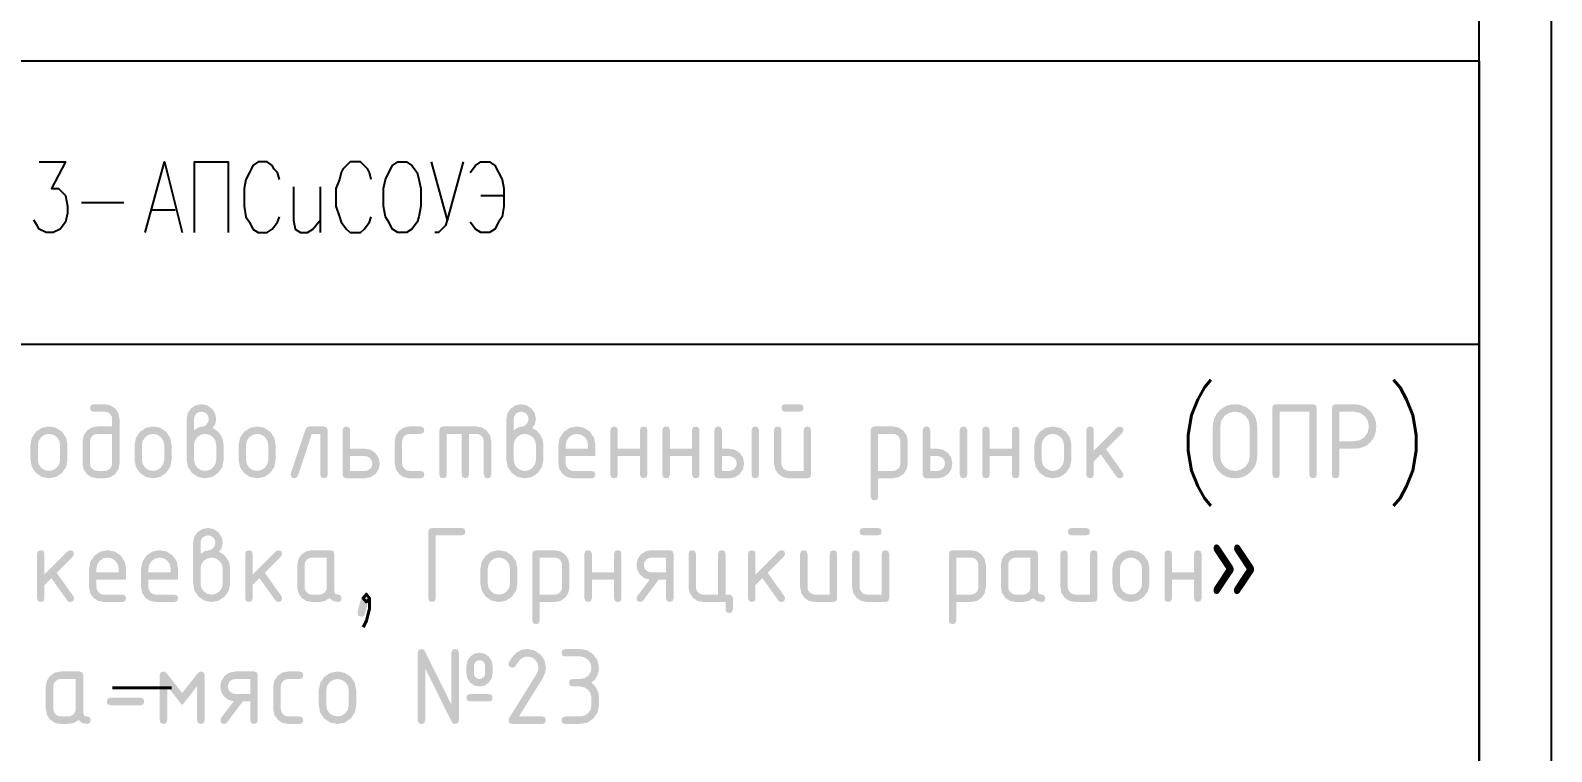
# Model space of a CAD drawing. Header units: millimetres. Extents: x 0 to 420, y 0 to 297.
# Drawn here: x 383.63 to 420.07, y 22.5 to 39.77 of the extents above; entities that cross this region are included whole.
import ezdxf

# ---------------------------------------------------------------- set-up
doc = ezdxf.new("R2010")
doc.units = ezdxf.units.MM
doc.layers.get('0').update_dxf_attribs({"linetype": 'CONTINUOUS'})
doc.styles.get("Standard").update_dxf_attribs({"font": 'STANDARD'})

msp = doc.modelspace()

# ---------------------------------------------------------------- hatches: boundary and pattern name
at = {"true_color": 0x000007}
h = msp.add_hatch(color=0, dxfattribs=at)
h.paths.add_polyline_path([(385.764178, 30.459876), (385.764178, 29.39603), (385.738202, 29.25802), (385.66055, 29.143574), (385.545621, 29.066679), (385.409195, 29.041048), (385.231704, 29.041048), (385.094176, 29.066748), (384.979799, 29.144125), (384.902904, 29.258709), (384.877273, 29.39603), (384.877273, 29.927953), (384.902973, 30.065206), (384.98035, 30.179307), (385.094865, 30.256477), (385.231704, 30.282384), (385.586687, 30.282384), (385.586687, 30.459876), (385.573871, 30.528984), (385.535424, 30.586104), (385.478304, 30.624551), (385.409195, 30.637367), (385.142958, 30.637367), (385.076744, 30.659416), (385.054764, 30.726113), (385.076744, 30.792603), (385.142958, 30.814858), (385.409195, 30.814858), (385.546724, 30.788882), (385.661101, 30.71123), (385.738271, 30.596301)], flags=0)
h.paths.add_polyline_path([(385.586687, 29.39603), (385.586687, 30.105444), (385.231704, 30.105444), (385.163078, 30.092353), (385.106027, 30.05363), (385.06758, 29.996166), (385.054764, 29.927953), (385.054764, 29.39603), (385.067718, 29.3283), (385.107129, 29.270904), (385.164249, 29.231492), (385.231704, 29.218539), (385.409195, 29.218539), (385.477408, 29.231355), (385.534873, 29.269802), (385.573595, 29.327128)], flags=0)
h = msp.add_hatch(color=0, dxfattribs=at)
h.paths.add_polyline_path([(387.548337, 30.193639), (387.656238, 30.260129), (387.755043, 30.282384), (387.807891, 30.297749), (387.857018, 30.34412), (387.891262, 30.401998), (387.902769, 30.459876), (387.889953, 30.528984), (387.851506, 30.586104), (387.794386, 30.624551), (387.725277, 30.637367), (387.656651, 30.624276), (387.5996, 30.585553), (387.561153, 30.528089), (387.548337, 30.459876)], flags=0)
h.paths.add_polyline_path([(387.991514, 30.246004), (388.101137, 30.179789), (388.185542, 30.083396), (388.23963, 29.966469), (388.257751, 29.839207), (388.257751, 29.484225), (388.225161, 29.313072), (388.127665, 29.170032), (387.98428, 29.073294), (387.814023, 29.041048), (387.642871, 29.073363), (387.49983, 29.170583), (387.403092, 29.313555), (387.370846, 29.484225), (387.370846, 30.459876), (387.396546, 30.597404), (387.473923, 30.711781), (387.588438, 30.788951), (387.725277, 30.814858), (387.862806, 30.788882), (387.977183, 30.71123), (388.054353, 30.596301), (388.08026, 30.459876), (388.058005, 30.339091)], flags=0)
h.paths.add_polyline_path([(388.08026, 29.484225), (388.08026, 29.839207), (388.06083, 29.941251), (388.002539, 30.027172), (387.916549, 30.085738), (387.814023, 30.105444), (387.711084, 30.085738), (387.625507, 30.027172), (387.567492, 29.941251), (387.548337, 29.839207), (387.548337, 29.484225), (387.567492, 29.381285), (387.625507, 29.295709), (387.711084, 29.237694), (387.814023, 29.218539), (387.916549, 29.237969), (388.002539, 29.29626), (388.06083, 29.382181)], flags=0)
h = msp.add_hatch(color=0, dxfattribs=at)
h.paths.add_polyline_path([(395.208749, 30.193639), (395.31665, 30.260129), (395.415455, 30.282384), (395.468303, 30.297749), (395.51743, 30.34412), (395.551674, 30.401998), (395.563181, 30.459876), (395.550365, 30.528984), (395.511918, 30.586104), (395.454798, 30.624551), (395.385689, 30.637367), (395.317063, 30.624276), (395.260012, 30.585553), (395.221565, 30.528089), (395.208749, 30.459876)], flags=0)
h.paths.add_polyline_path([(395.651926, 30.246004), (395.761549, 30.179789), (395.845954, 30.083396), (395.900042, 29.966469), (395.918163, 29.839207), (395.918163, 29.484225), (395.885573, 29.313072), (395.788076, 29.170032), (395.644692, 29.073294), (395.474435, 29.041048), (395.303283, 29.073363), (395.160242, 29.170583), (395.063504, 29.313555), (395.031258, 29.484225), (395.031258, 30.459876), (395.056958, 30.597404), (395.134335, 30.711781), (395.24885, 30.788951), (395.385689, 30.814858), (395.523218, 30.788882), (395.637595, 30.71123), (395.714765, 30.596301), (395.740672, 30.459876), (395.718417, 30.339091)], flags=0)
h.paths.add_polyline_path([(395.740672, 29.484225), (395.740672, 29.839207), (395.721242, 29.941251), (395.662951, 30.027172), (395.576961, 30.085738), (395.474435, 30.105444), (395.371496, 30.085738), (395.285919, 30.027172), (395.227904, 29.941251), (395.208749, 29.839207), (395.208749, 29.484225), (395.227904, 29.381285), (395.285919, 29.295709), (395.371496, 29.237694), (395.474435, 29.218539), (395.576961, 29.237969), (395.662951, 29.29626), (395.721242, 29.382181)], flags=0)
h = msp.add_hatch(color=0, dxfattribs=at)
h.paths.add_polyline_path([(402.331789, 30.193639), (402.331789, 29.129793), (402.309533, 29.063096), (402.243043, 29.041048), (401.799315, 29.041048), (401.661786, 29.066679), (401.547409, 29.143574), (401.470515, 29.25802), (401.444883, 29.39603), (401.444883, 30.193639), (401.466932, 30.260129), (401.533629, 30.282384), (401.600119, 30.260129), (401.622374, 30.193639), (401.622374, 29.39603), (401.635328, 29.3283), (401.67474, 29.270904), (401.73186, 29.231492), (401.799315, 29.218539), (402.154297, 29.218539), (402.154297, 30.193639), (402.176346, 30.260129), (402.243043, 30.282384), (402.309533, 30.260129)], flags=0)
h.paths.add_polyline_path([(402.063898, 30.637367), (401.710569, 30.637367), (401.644354, 30.659416), (401.622374, 30.726113), (401.644354, 30.792603), (401.710569, 30.814858), (402.063898, 30.814858), (402.130388, 30.792603), (402.152644, 30.726113), (402.130388, 30.659416)], flags=0)
h = msp.add_hatch(color=0, dxfattribs=at)
h.paths.add_polyline_path([(412.84374, 29.57297), (412.84374, 30.282384), (412.817833, 30.419913), (412.740662, 30.53429), (412.626285, 30.61146), (412.488757, 30.637367), (412.351022, 30.61146), (412.236852, 30.53429), (412.159957, 30.419913), (412.134326, 30.282384), (412.134326, 29.57297), (412.159957, 29.435442), (412.236852, 29.321065), (412.351022, 29.24417), (412.488757, 29.218539), (412.626285, 29.24417), (412.740662, 29.321065), (412.817833, 29.435442)], flags=0)
h.paths.add_polyline_path([(413.02068, 29.57297), (413.010879, 29.466947), (412.981544, 29.368883), (412.932778, 29.27888), (412.864686, 29.197041), (412.782848, 29.128717), (412.692845, 29.079977), (412.59478, 29.050771), (412.488757, 29.041048), (412.382416, 29.050771), (412.284187, 29.079977), (412.194124, 29.128717), (412.112277, 29.197041), (412.044271, 29.27888), (411.995695, 29.368883), (411.96655, 29.466947), (411.956834, 29.57297), (411.956834, 30.282384), (411.96655, 30.388416), (411.995695, 30.486541), (412.044271, 30.576707), (412.112277, 30.658864), (412.194124, 30.726957), (412.284187, 30.775722), (412.382416, 30.805057), (412.488757, 30.814858), (412.595331, 30.805143), (412.693534, 30.775998), (412.783468, 30.727422), (412.865237, 30.659416), (412.933243, 30.57756), (412.981819, 30.487436), (413.010965, 30.389045), (413.02068, 30.282384)], flags=0)
for points in [[(413.472059, 30.814858), (414.358413, 30.814858), (414.424903, 30.792603), (414.447159, 30.726113), (414.447159, 29.129793), (414.424903, 29.063096), (414.358413, 29.041048), (414.292198, 29.063096), (414.270218, 29.129793), (414.270218, 30.637367), (413.560804, 30.637367), (413.560804, 29.129793), (413.538549, 29.063096), (413.472059, 29.041048), (413.405362, 29.063096), (413.383313, 29.129793), (413.383313, 30.726113), (413.405362, 30.792603)], [(390.307596, 30.282384), (390.662579, 30.282384), (390.729069, 30.260129), (390.751325, 30.193639), (390.751325, 29.129793), (390.729069, 29.063096), (390.662579, 29.041048), (390.595882, 29.063096), (390.573833, 29.129793), (390.573833, 30.105444), (390.370986, 30.105444), (390.036398, 29.101681), (390.005324, 29.056068), (389.953165, 29.041048), (389.886468, 29.063441), (389.864419, 29.130896), (389.868278, 29.157905), (390.218851, 30.210175), (390.253095, 30.264263)], [(392.535484, 29.927953), (392.535484, 29.39603), (392.548437, 29.3283), (392.587849, 29.270904), (392.644969, 29.231492), (392.712424, 29.218539), (392.978661, 29.218539), (393.045151, 29.196284), (393.067407, 29.129793), (393.045151, 29.063096), (392.978661, 29.041048), (392.712424, 29.041048), (392.574896, 29.066679), (392.460519, 29.143574), (392.383624, 29.25802), (392.357993, 29.39603), (392.357993, 29.927953), (392.383624, 30.065206), (392.460519, 30.179307), (392.574896, 30.256477), (392.712424, 30.282384), (392.978661, 30.282384), (393.045151, 30.260129), (393.067407, 30.193639), (393.045151, 30.127424), (392.978661, 30.105444), (392.712424, 30.105444), (392.643798, 30.092353), (392.586747, 30.05363), (392.5483, 29.996166)], [(393.516597, 30.282384), (394.314757, 30.282384), (394.451114, 30.256408), (394.56556, 30.178756), (394.643212, 30.06431), (394.669188, 29.927953), (394.669188, 29.129793), (394.646933, 29.063096), (394.580443, 29.041048), (394.513746, 29.063096), (394.491697, 29.129793), (394.491697, 29.927953), (394.478881, 29.996855), (394.440434, 30.054181), (394.383383, 30.092628), (394.314757, 30.105444), (394.137266, 30.105444), (394.137266, 29.129793), (394.11501, 29.063096), (394.04852, 29.041048), (393.981823, 29.063096), (393.959774, 29.129793), (393.959774, 30.105444), (393.605343, 30.105444), (393.605343, 29.129793), (393.583088, 29.063096), (393.516597, 29.041048), (393.4499, 29.063096), (393.427852, 29.129793), (393.427852, 30.193639), (393.4499, 30.260129)], [(397.702322, 29.57297), (397.702322, 29.129793), (397.680067, 29.063096), (397.613577, 29.041048), (397.54688, 29.063096), (397.524831, 29.129793), (397.524831, 30.193639), (397.54688, 30.260129), (397.613577, 30.282384), (397.680067, 30.260129), (397.702322, 30.193639), (397.702322, 29.750462), (398.234245, 29.750462), (398.234245, 30.193639), (398.256294, 30.260129), (398.322991, 30.282384), (398.389481, 30.260129), (398.411737, 30.193639), (398.411737, 29.129793), (398.389481, 29.063096), (398.322991, 29.041048), (398.256294, 29.063096), (398.234245, 29.129793), (398.234245, 29.57297)], [(398.949109, 29.57297), (398.949109, 29.129793), (398.926854, 29.063096), (398.860363, 29.041048), (398.793666, 29.063096), (398.771618, 29.129793), (398.771618, 30.193639), (398.793666, 30.260129), (398.860363, 30.282384), (398.926854, 30.260129), (398.949109, 30.193639), (398.949109, 29.750462), (399.481032, 29.750462), (399.481032, 30.193639), (399.50308, 30.260129), (399.569778, 30.282384), (399.636268, 30.260129), (399.658523, 30.193639), (399.658523, 29.129793), (399.636268, 29.063096), (399.569778, 29.041048), (399.50308, 29.063096), (399.481032, 29.129793), (399.481032, 29.57297)], [(406.612286, 29.57297), (406.612286, 29.129793), (406.59003, 29.063096), (406.52354, 29.041048), (406.456843, 29.063096), (406.434794, 29.129793), (406.434794, 30.193639), (406.456843, 30.260129), (406.52354, 30.282384), (406.59003, 30.260129), (406.612286, 30.193639), (406.612286, 29.750462), (407.144208, 29.750462), (407.144208, 30.193639), (407.166257, 30.260129), (407.232954, 30.282384), (407.299444, 30.260129), (407.3217, 30.193639), (407.3217, 29.129793), (407.299444, 29.063096), (407.232954, 29.041048), (407.166257, 29.063096), (407.144208, 29.129793), (407.144208, 29.57297)], [(409.105859, 29.699199), (409.663137, 30.257028), (409.726527, 30.282384), (409.793018, 30.260129), (409.815273, 30.193639), (409.788263, 30.131903), (409.398554, 29.742193), (409.797634, 29.181056), (409.815273, 29.12814), (409.793018, 29.062683), (409.726527, 29.041048), (409.684221, 29.05028), (409.652664, 29.07853), (409.270672, 29.614863), (409.105859, 29.449498), (409.105859, 29.129793), (409.083603, 29.063096), (409.017113, 29.041048), (408.950416, 29.063096), (408.928367, 29.129793), (408.928367, 30.193639), (408.950416, 30.260129), (409.017113, 30.282384), (409.083603, 30.260129), (409.105859, 30.193639)], [(393.340012, 27.673907), (393.340012, 26.166333), (393.317757, 26.099636), (393.251267, 26.077587), (393.18457, 26.099636), (393.162521, 26.166333), (393.162521, 27.762652), (393.18457, 27.829143), (393.251267, 27.851398), (393.960681, 27.851398), (394.027171, 27.829143), (394.049426, 27.762652), (394.027171, 27.695955), (393.960681, 27.673907)], [(383.964489, 26.735738), (384.521768, 27.293568), (384.585158, 27.318924), (384.651648, 27.296669), (384.673903, 27.230178), (384.646894, 27.168442), (384.257184, 26.778733), (384.656264, 26.217596), (384.673903, 26.164679), (384.651648, 26.099222), (384.585158, 26.077587), (384.542852, 26.08682), (384.511295, 26.11507), (384.129302, 26.651402), (383.964489, 26.486038), (383.964489, 26.166333), (383.942234, 26.099636), (383.875743, 26.077587), (383.809046, 26.099636), (383.786998, 26.166333), (383.786998, 27.230178), (383.809046, 27.296669), (383.875743, 27.318924), (383.942234, 27.296669), (383.964489, 27.230178)], [(388.951636, 26.735738), (389.508914, 27.293568), (389.572304, 27.318924), (389.638794, 27.296669), (389.66105, 27.230178), (389.63404, 27.168442), (389.244331, 26.778733), (389.643411, 26.217596), (389.66105, 26.164679), (389.638794, 26.099222), (389.572304, 26.077587), (389.529998, 26.08682), (389.498441, 26.11507), (389.116449, 26.651402), (388.951636, 26.486038), (388.951636, 26.166333), (388.92938, 26.099636), (388.86289, 26.077587), (388.796193, 26.099636), (388.774144, 26.166333), (388.774144, 27.230178), (388.796193, 27.296669), (388.86289, 27.318924), (388.92938, 27.296669), (388.951636, 27.230178)], [(397.080372, 26.60951), (397.080372, 26.166333), (397.058117, 26.099636), (396.991627, 26.077587), (396.924929, 26.099636), (396.902881, 26.166333), (396.902881, 27.230178), (396.924929, 27.296669), (396.991627, 27.318924), (397.058117, 27.296669), (397.080372, 27.230178), (397.080372, 26.787001), (397.612295, 26.787001), (397.612295, 27.230178), (397.634344, 27.296669), (397.701041, 27.318924), (397.767531, 27.296669), (397.789786, 27.230178), (397.789786, 26.166333), (397.767531, 26.099636), (397.701041, 26.077587), (397.634344, 26.099636), (397.612295, 26.166333), (397.612295, 26.60951)], [(400.371554, 26.255079), (400.438044, 26.232823), (400.4603, 26.166333), (400.4603, 25.900096), (400.438044, 25.833606), (400.371554, 25.81135), (400.305339, 25.833606), (400.28336, 25.900096), (400.28336, 26.077587), (399.750886, 26.077587), (399.613357, 26.103288), (399.49898, 26.180664), (399.422086, 26.295248), (399.396454, 26.43257), (399.396454, 27.230178), (399.418503, 27.296669), (399.4852, 27.318924), (399.55169, 27.296669), (399.573945, 27.230178), (399.573945, 26.43257), (399.586899, 26.364839), (399.626311, 26.307444), (399.683431, 26.268032), (399.750886, 26.255079), (400.105868, 26.255079), (400.105868, 27.230178), (400.127917, 27.296669), (400.194614, 27.318924), (400.261104, 27.296669), (400.28336, 27.230178), (400.28336, 26.255079)], [(401.000424, 26.735738), (401.557703, 27.293568), (401.621093, 27.318924), (401.687583, 27.296669), (401.709838, 27.230178), (401.682829, 27.168442), (401.293119, 26.778733), (401.692199, 26.217596), (401.709838, 26.164679), (401.687583, 26.099222), (401.621093, 26.077587), (401.578787, 26.08682), (401.54723, 26.11507), (401.165238, 26.651402), (401.000424, 26.486038), (401.000424, 26.166333), (400.978169, 26.099636), (400.911679, 26.077587), (400.844981, 26.099636), (400.822933, 26.166333), (400.822933, 27.230178), (400.844981, 27.296669), (400.911679, 27.318924), (400.978169, 27.296669), (401.000424, 27.230178)], [(402.956625, 27.230178), (402.956625, 26.166333), (402.93437, 26.099636), (402.867879, 26.077587), (402.424151, 26.077587), (402.286623, 26.103219), (402.172246, 26.180113), (402.095351, 26.294559), (402.069719, 26.43257), (402.069719, 27.230178), (402.091768, 27.296669), (402.158465, 27.318924), (402.224955, 27.296669), (402.247211, 27.230178), (402.247211, 26.43257), (402.260164, 26.364839), (402.299576, 26.307444), (402.356696, 26.268032), (402.424151, 26.255079), (402.779134, 26.255079), (402.779134, 27.230178), (402.801182, 27.296669), (402.867879, 27.318924), (402.93437, 27.296669)], [(410.977482, 26.60951), (410.977482, 26.166333), (410.955226, 26.099636), (410.888736, 26.077587), (410.822039, 26.099636), (410.79999, 26.166333), (410.79999, 27.230178), (410.822039, 27.296669), (410.888736, 27.318924), (410.955226, 27.296669), (410.977482, 27.230178), (410.977482, 26.787001), (411.509405, 26.787001), (411.509405, 27.230178), (411.531453, 27.296669), (411.59815, 27.318924), (411.664641, 27.296669), (411.686896, 27.230178), (411.686896, 26.166333), (411.664641, 26.099636), (411.59815, 26.077587), (411.531453, 26.099636), (411.509405, 26.166333), (411.509405, 26.60951)], [(391.645378, 26.255079), (391.711386, 26.233168), (391.733572, 26.167435), (391.727888, 26.139211), (391.710834, 26.066907), (391.682412, 25.950472), (391.642622, 25.789853), (391.612856, 25.739486), (391.556632, 25.722605), (391.489935, 25.74486), (391.467886, 25.81135), (391.473579, 25.857773), (391.490693, 25.935925), (391.519279, 26.04591), (391.559388, 26.18783), (391.589981, 26.238198)], [(395.53206, 24.952871), (395.704453, 24.919867), (395.84956, 24.82113), (395.947814, 24.676023), (395.980749, 24.50363), (395.960217, 24.374991), (395.89917, 24.24511), (395.333072, 23.336156), (395.890901, 23.336156), (395.95815, 23.313557), (395.980749, 23.246308), (395.95815, 23.178853), (395.890901, 23.15646), (395.172668, 23.15646), (395.105213, 23.178853), (395.08282, 23.246308), (395.097703, 23.298123), (395.756405, 24.355353), (395.789891, 24.428458), (395.801053, 24.50363), (395.781278, 24.607052), (395.72223, 24.694351), (395.635, 24.7534), (395.53206, 24.773175), (395.457121, 24.759024), (395.38523, 24.716606), (395.316337, 24.645973), (395.250389, 24.547176), (395.218557, 24.514448), (395.172668, 24.50363), (395.105213, 24.526024), (395.08282, 24.593478), (395.091088, 24.63041), (395.181229, 24.771487), (395.284702, 24.872256), (395.401612, 24.932717)], [(396.801509, 24.05439), (396.621813, 24.05439), (396.554358, 24.076783), (396.531965, 24.144238), (396.554358, 24.211486), (396.621813, 24.234086), (396.801509, 24.234086), (396.905345, 24.253585), (396.99223, 24.312359), (397.050797, 24.399106), (397.070503, 24.50363), (397.050728, 24.607052), (396.991679, 24.694351), (396.904449, 24.7534), (396.801509, 24.773175), (396.442117, 24.773175), (396.374662, 24.795568), (396.352269, 24.863023), (396.374662, 24.930271), (396.442117, 24.952871), (396.801509, 24.952871), (396.973902, 24.919798), (397.119009, 24.820579), (397.217264, 24.675334), (397.250199, 24.50363), (397.238942, 24.397401), (397.205206, 24.302023), (397.149042, 24.217601), (397.070503, 24.144238), (397.149042, 24.070651), (397.205206, 23.986315), (397.238942, 23.89123), (397.250199, 23.785397), (397.250199, 23.605701), (397.217126, 23.432619), (397.117907, 23.287649), (396.972731, 23.189189), (396.801509, 23.15646), (396.442117, 23.15646), (396.374662, 23.178853), (396.352269, 23.246308), (396.374662, 23.313557), (396.442117, 23.336156), (396.801509, 23.336156), (396.905345, 23.355656), (396.99223, 23.414429), (397.050797, 23.501176), (397.070503, 23.605701), (397.070503, 23.785397), (397.050728, 23.888336), (396.991679, 23.975566), (396.904449, 24.034615)], [(387.265192, 23.605701), (386.905799, 24.065414), (386.905799, 23.246308), (386.883199, 23.178853), (386.815951, 23.15646), (386.748496, 23.178853), (386.726103, 23.246308), (386.726103, 24.323934), (386.748496, 24.391182), (386.815951, 24.413782), (386.860668, 24.399382), (386.905799, 24.356456), (387.265192, 23.896742), (387.624033, 24.356456), (387.668957, 24.399382), (387.713881, 24.413782), (387.781129, 24.391182), (387.803729, 24.323934), (387.803729, 23.246308), (387.781129, 23.178853), (387.713881, 23.15646), (387.646426, 23.178853), (387.624033, 23.246308), (387.624033, 24.065414)], [(389.627656, 24.05439), (389.627656, 23.515853), (389.640885, 23.447088), (389.680573, 23.389073), (389.738588, 23.349386), (389.807352, 23.336156), (390.076345, 23.336156), (390.143593, 23.313557), (390.166193, 23.246308), (390.143593, 23.178853), (390.076345, 23.15646), (389.807352, 23.15646), (389.667964, 23.182505), (389.55214, 23.26064), (389.474005, 23.376464), (389.44796, 23.515853), (389.44796, 24.05439), (389.474005, 24.193572), (389.55214, 24.309603), (389.667964, 24.387737), (389.807352, 24.413782), (390.076345, 24.413782), (390.143593, 24.391182), (390.166193, 24.323934), (390.143593, 24.256479), (390.076345, 24.234086), (389.807352, 24.234086), (389.737899, 24.220926), (389.680021, 24.181721), (389.64061, 24.12343)], [(386.264735, 23.605701), (385.546502, 23.605701), (385.479047, 23.628094), (385.456654, 23.695549), (385.479047, 23.762797), (385.546502, 23.785397), (386.264735, 23.785397), (386.331984, 23.762797), (386.354583, 23.695549), (386.331984, 23.628094)]]:
    msp.add_hatch(color=0, dxfattribs=at).paths.add_polyline_path(points, flags=0)
h = msp.add_hatch(color=0, dxfattribs=at)
h.paths.add_polyline_path([(414.898537, 30.814858), (415.341715, 30.814858), (415.448289, 30.805143), (415.546491, 30.775998), (415.636425, 30.727422), (415.718195, 30.659416), (415.786201, 30.57756), (415.834777, 30.487436), (415.863922, 30.389045), (415.873637, 30.282384), (415.864353, 30.169644), (415.836568, 30.067962), (415.790387, 29.977442), (415.725912, 29.898187), (415.646425, 29.83348), (415.555931, 29.787324), (415.454378, 29.759669), (415.341715, 29.750462), (414.987283, 29.750462), (414.987283, 29.129793), (414.965028, 29.063096), (414.898537, 29.041048), (414.83184, 29.063096), (414.809792, 29.129793), (414.809792, 30.726113), (414.83184, 30.792603)], flags=0)
h.paths.add_polyline_path([(414.987283, 30.637367), (414.987283, 29.927953), (415.341715, 29.927953), (415.479243, 29.953584), (415.59362, 30.030479), (415.67079, 30.144856), (415.696697, 30.282384), (415.67079, 30.419913), (415.59362, 30.53429), (415.479243, 30.61146), (415.341715, 30.637367)], flags=0)
h = msp.add_hatch(color=0, dxfattribs=at)
h.paths.add_polyline_path([(383.630486, 29.484225), (383.630486, 29.839207), (383.662801, 30.009464), (383.760022, 30.152849), (383.902993, 30.249863), (384.073663, 30.282384), (384.24578, 30.250207), (384.388958, 30.153951), (384.485214, 30.011255), (384.517391, 29.839207), (384.517391, 29.484225), (384.484801, 29.313555), (384.387305, 29.170583), (384.24392, 29.073363), (384.073663, 29.041048), (383.902993, 29.073363), (383.760022, 29.170583), (383.662801, 29.313555)], flags=0)
h.paths.add_polyline_path([(384.3399, 29.484225), (384.3399, 29.839207), (384.320194, 29.941251), (384.261628, 30.027172), (384.175707, 30.085738), (384.073663, 30.105444), (383.971413, 30.085738), (383.885699, 30.027172), (383.827408, 29.941251), (383.807977, 29.839207), (383.807977, 29.484225), (383.827132, 29.381285), (383.885148, 29.295709), (383.970724, 29.237694), (384.073663, 29.218539), (384.175707, 29.237969), (384.261628, 29.29626), (384.320194, 29.382181)], flags=0)
h = msp.add_hatch(color=0, dxfattribs=at)
h.paths.add_polyline_path([(386.124059, 29.484225), (386.124059, 29.839207), (386.156374, 30.009464), (386.253595, 30.152849), (386.396566, 30.249863), (386.567236, 30.282384), (386.739353, 30.250207), (386.882532, 30.153951), (386.978788, 30.011255), (387.010965, 29.839207), (387.010965, 29.484225), (386.978374, 29.313555), (386.880878, 29.170583), (386.737493, 29.073363), (386.567236, 29.041048), (386.396566, 29.073363), (386.253595, 29.170583), (386.156374, 29.313555)], flags=0)
h.paths.add_polyline_path([(386.833473, 29.484225), (386.833473, 29.839207), (386.813767, 29.941251), (386.755201, 30.027172), (386.66928, 30.085738), (386.567236, 30.105444), (386.464986, 30.085738), (386.379272, 30.027172), (386.320981, 29.941251), (386.301551, 29.839207), (386.301551, 29.484225), (386.320705, 29.381285), (386.378721, 29.295709), (386.464297, 29.237694), (386.567236, 29.218539), (386.66928, 29.237969), (386.755201, 29.29626), (386.813767, 29.382181)], flags=0)
h = msp.add_hatch(color=0, dxfattribs=at)
h.paths.add_polyline_path([(388.617633, 29.484225), (388.617633, 29.839207), (388.649948, 30.009464), (388.747168, 30.152849), (388.89014, 30.249863), (389.06081, 30.282384), (389.232927, 30.250207), (389.376105, 30.153951), (389.472361, 30.011255), (389.504538, 29.839207), (389.504538, 29.484225), (389.471947, 29.313555), (389.374451, 29.170583), (389.231066, 29.073363), (389.06081, 29.041048), (388.89014, 29.073363), (388.747168, 29.170583), (388.649948, 29.313555)], flags=0)
h.paths.add_polyline_path([(389.327047, 29.484225), (389.327047, 29.839207), (389.307341, 29.941251), (389.248774, 30.027172), (389.162853, 30.085738), (389.06081, 30.105444), (388.958559, 30.085738), (388.872845, 30.027172), (388.814554, 29.941251), (388.795124, 29.839207), (388.795124, 29.484225), (388.814279, 29.381285), (388.872294, 29.295709), (388.95787, 29.237694), (389.06081, 29.218539), (389.162853, 29.237969), (389.248774, 29.29626), (389.307341, 29.382181)], flags=0)
h = msp.add_hatch(color=0, dxfattribs=at)
h.paths.add_polyline_path([(391.998111, 29.39603), (391.972204, 29.25802), (391.895034, 29.143574), (391.780657, 29.066679), (391.643129, 29.041048), (391.199952, 29.041048), (391.133254, 29.063096), (391.111206, 29.129793), (391.111206, 30.193639), (391.133254, 30.260129), (391.199952, 30.282384), (391.266442, 30.260129), (391.288697, 30.193639), (391.288697, 29.750462), (391.643129, 29.750462), (391.780657, 29.724486), (391.895034, 29.646833), (391.972204, 29.532387)], flags=0)
h.paths.add_polyline_path([(391.82062, 29.39603), (391.807804, 29.464656), (391.769357, 29.521707), (391.712237, 29.560155), (391.643129, 29.57297), (391.288697, 29.57297), (391.288697, 29.218539), (391.643129, 29.218539), (391.711342, 29.231355), (391.768806, 29.269802), (391.807529, 29.327128)], flags=0)
h = msp.add_hatch(color=0, dxfattribs=at)
h.paths.add_polyline_path([(396.721222, 30.105444), (396.618971, 30.085738), (396.533257, 30.027172), (396.474966, 29.941251), (396.455536, 29.839207), (396.455536, 29.750462), (396.987459, 29.750462), (396.987459, 29.839207), (396.967753, 29.941251), (396.909186, 30.027172), (396.823265, 30.085738)], flags=0)
h.paths.add_polyline_path([(396.455536, 29.57297), (396.455536, 29.39603), (396.468489, 29.3283), (396.507901, 29.270904), (396.565021, 29.231492), (396.632476, 29.218539), (397.076204, 29.218539), (397.142695, 29.196284), (397.16495, 29.129793), (397.142695, 29.063096), (397.076204, 29.041048), (396.632476, 29.041048), (396.494948, 29.066679), (396.380571, 29.143574), (396.303676, 29.25802), (396.278045, 29.39603), (396.278045, 29.839207), (396.31036, 30.009464), (396.40758, 30.152849), (396.550552, 30.249863), (396.721222, 30.282384), (396.893339, 30.250207), (397.036517, 30.153951), (397.132773, 30.011255), (397.16495, 29.839207), (397.16495, 29.57297)], flags=0)
h = msp.add_hatch(color=0, dxfattribs=at)
h.paths.add_polyline_path([(400.727819, 29.39603), (400.701911, 29.25802), (400.624741, 29.143574), (400.510364, 29.066679), (400.372836, 29.041048), (400.10715, 29.041048), (400.040453, 29.063096), (400.018404, 29.129793), (400.018404, 30.193639), (400.040453, 30.260129), (400.10715, 30.282384), (400.17364, 30.260129), (400.195896, 30.193639), (400.195896, 29.750462), (400.372836, 29.750462), (400.510364, 29.724554), (400.624741, 29.647384), (400.701911, 29.533283)], flags=0)
h.paths.add_polyline_path([(400.550327, 29.39603), (400.537511, 29.464656), (400.499064, 29.521707), (400.441944, 29.560155), (400.372836, 29.57297), (400.195896, 29.57297), (400.195896, 29.218539), (400.372836, 29.218539), (400.441049, 29.231355), (400.498513, 29.269802), (400.537236, 29.327128)], flags=0)
h.paths.add_polyline_path([(400.90531, 30.193639), (400.92729, 30.260129), (400.993504, 30.282384), (401.059995, 30.260129), (401.08225, 30.193639), (401.08225, 29.129793), (401.059995, 29.063096), (400.993504, 29.041048), (400.92729, 29.063096), (400.90531, 29.129793)], flags=0)
h = msp.add_hatch(color=0, dxfattribs=at)
h.paths.add_polyline_path([(403.761529, 30.193639), (403.783577, 30.260129), (403.850275, 30.282384), (404.293452, 30.282384), (404.43098, 30.256477), (404.545357, 30.179307), (404.622527, 30.065206), (404.648434, 29.927953), (404.648434, 29.39603), (404.622527, 29.258709), (404.545357, 29.144125), (404.43098, 29.066748), (404.293452, 29.041048), (403.93902, 29.041048), (403.93902, 28.59787), (403.916765, 28.53138), (403.850275, 28.509125), (403.783577, 28.53138), (403.761529, 28.59787)], flags=0)
h.paths.add_polyline_path([(403.93902, 30.105444), (403.93902, 29.218539), (404.293452, 29.218539), (404.361664, 29.231355), (404.419129, 29.269802), (404.457852, 29.327128), (404.470943, 29.39603), (404.470943, 29.927953), (404.458127, 29.996855), (404.41968, 30.054181), (404.36256, 30.092628), (404.293452, 30.105444)], flags=0)
h = msp.add_hatch(color=0, dxfattribs=at)
h.paths.add_polyline_path([(405.71773, 29.39603), (405.691822, 29.25802), (405.614652, 29.143574), (405.500275, 29.066679), (405.362747, 29.041048), (405.097061, 29.041048), (405.030364, 29.063096), (405.008315, 29.129793), (405.008315, 30.193639), (405.030364, 30.260129), (405.097061, 30.282384), (405.163551, 30.260129), (405.185807, 30.193639), (405.185807, 29.750462), (405.362747, 29.750462), (405.500275, 29.724554), (405.614652, 29.647384), (405.691822, 29.533283)], flags=0)
h.paths.add_polyline_path([(405.540238, 29.39603), (405.527422, 29.464656), (405.488975, 29.521707), (405.431856, 29.560155), (405.362747, 29.57297), (405.185807, 29.57297), (405.185807, 29.218539), (405.362747, 29.218539), (405.43096, 29.231355), (405.488424, 29.269802), (405.527147, 29.327128)], flags=0)
h.paths.add_polyline_path([(405.895221, 30.193639), (405.917201, 30.260129), (405.983415, 30.282384), (406.049906, 30.260129), (406.072161, 30.193639), (406.072161, 29.129793), (406.049906, 29.063096), (405.983415, 29.041048), (405.917201, 29.063096), (405.895221, 29.129793)], flags=0)
h = msp.add_hatch(color=0, dxfattribs=at)
h.paths.add_polyline_path([(407.681581, 29.484225), (407.681581, 29.839207), (407.713896, 30.009464), (407.811116, 30.152849), (407.954088, 30.249863), (408.124758, 30.282384), (408.296875, 30.250207), (408.440053, 30.153951), (408.536309, 30.011255), (408.568486, 29.839207), (408.568486, 29.484225), (408.535896, 29.313555), (408.438399, 29.170583), (408.295015, 29.073363), (408.124758, 29.041048), (407.954088, 29.073363), (407.811116, 29.170583), (407.713896, 29.313555)], flags=0)
h.paths.add_polyline_path([(408.390995, 29.484225), (408.390995, 29.839207), (408.371289, 29.941251), (408.312722, 30.027172), (408.226802, 30.085738), (408.124758, 30.105444), (408.022508, 30.085738), (407.936794, 30.027172), (407.878503, 29.941251), (407.859072, 29.839207), (407.859072, 29.484225), (407.878227, 29.381285), (407.936242, 29.295709), (408.021818, 29.237694), (408.124758, 29.218539), (408.226802, 29.237969), (408.312722, 29.29626), (408.371289, 29.382181)], flags=0)
h = msp.add_hatch(color=0, dxfattribs=at)
h.paths.add_polyline_path([(387.704849, 27.230178), (387.812749, 27.296669), (387.911555, 27.318924), (387.964403, 27.334289), (388.01353, 27.38066), (388.047774, 27.438538), (388.05928, 27.496415), (388.046465, 27.565524), (388.008017, 27.622644), (387.950898, 27.661091), (387.881789, 27.673907), (387.813163, 27.660815), (387.756112, 27.622092), (387.717665, 27.564628), (387.704849, 27.496415)], flags=0)
h.paths.add_polyline_path([(388.148026, 27.282544), (388.257649, 27.216329), (388.342054, 27.119935), (388.396142, 27.003009), (388.414263, 26.875747), (388.414263, 26.520764), (388.381672, 26.349612), (388.284176, 26.206572), (388.140791, 26.109833), (387.970535, 26.077587), (387.799382, 26.109902), (387.656342, 26.207123), (387.559604, 26.350094), (387.527358, 26.520764), (387.527358, 27.496415), (387.553058, 27.633944), (387.630435, 27.748321), (387.74495, 27.825491), (387.881789, 27.851398), (388.019317, 27.825422), (388.133695, 27.74777), (388.210865, 27.632841), (388.236772, 27.496415), (388.214516, 27.37563)], flags=0)
h.paths.add_polyline_path([(388.236772, 26.520764), (388.236772, 26.875747), (388.217341, 26.977791), (388.15905, 27.063711), (388.073061, 27.122278), (387.970535, 27.141984), (387.867595, 27.122278), (387.782019, 27.063711), (387.724004, 26.977791), (387.704849, 26.875747), (387.704849, 26.520764), (387.724004, 26.417825), (387.782019, 26.332249), (387.867595, 26.274233), (387.970535, 26.255079), (388.073061, 26.274509), (388.15905, 26.3328), (388.217341, 26.418721)], flags=0)
h = msp.add_hatch(color=0, dxfattribs=at)
h.paths.add_polyline_path([(404.203412, 27.230178), (404.203412, 26.166333), (404.181156, 26.099636), (404.114666, 26.077587), (403.670938, 26.077587), (403.533409, 26.103219), (403.419032, 26.180113), (403.342138, 26.294559), (403.316506, 26.43257), (403.316506, 27.230178), (403.338555, 27.296669), (403.405252, 27.318924), (403.471742, 27.296669), (403.493997, 27.230178), (403.493997, 26.43257), (403.506951, 26.364839), (403.546363, 26.307444), (403.603483, 26.268032), (403.670938, 26.255079), (404.02592, 26.255079), (404.02592, 27.230178), (404.047969, 27.296669), (404.114666, 27.318924), (404.181156, 27.296669)], flags=0)
h.paths.add_polyline_path([(403.935521, 27.673907), (403.582192, 27.673907), (403.515977, 27.695955), (403.493997, 27.762652), (403.515977, 27.829143), (403.582192, 27.851398), (403.935521, 27.851398), (404.002011, 27.829143), (404.024267, 27.762652), (404.002011, 27.695955)], flags=0)
h = msp.add_hatch(color=0, dxfattribs=at)
h.paths.add_polyline_path([(409.193323, 27.230178), (409.193323, 26.166333), (409.171067, 26.099636), (409.104577, 26.077587), (408.660849, 26.077587), (408.52332, 26.103219), (408.408943, 26.180113), (408.332049, 26.294559), (408.306417, 26.43257), (408.306417, 27.230178), (408.328466, 27.296669), (408.395163, 27.318924), (408.461653, 27.296669), (408.483908, 27.230178), (408.483908, 26.43257), (408.496862, 26.364839), (408.536274, 26.307444), (408.593394, 26.268032), (408.660849, 26.255079), (409.015831, 26.255079), (409.015831, 27.230178), (409.03788, 27.296669), (409.104577, 27.318924), (409.171067, 27.296669)], flags=0)
h.paths.add_polyline_path([(408.925432, 27.673907), (408.572103, 27.673907), (408.505888, 27.695955), (408.483908, 27.762652), (408.505888, 27.829143), (408.572103, 27.851398), (408.925432, 27.851398), (408.991922, 27.829143), (409.014178, 27.762652), (408.991922, 27.695955)], flags=0)
h = msp.add_hatch(color=0, dxfattribs=at)
h.paths.add_polyline_path([(385.476962, 27.141984), (385.374711, 27.122278), (385.288997, 27.063711), (385.230706, 26.977791), (385.211276, 26.875747), (385.211276, 26.787001), (385.743198, 26.787001), (385.743198, 26.875747), (385.723493, 26.977791), (385.664926, 27.063711), (385.579005, 27.122278)], flags=0)
h.paths.add_polyline_path([(385.211276, 26.60951), (385.211276, 26.43257), (385.224229, 26.364839), (385.263641, 26.307444), (385.320761, 26.268032), (385.388216, 26.255079), (385.831944, 26.255079), (385.898435, 26.232823), (385.92069, 26.166333), (385.898435, 26.099636), (385.831944, 26.077587), (385.388216, 26.077587), (385.250688, 26.103219), (385.13631, 26.180113), (385.059416, 26.294559), (385.033784, 26.43257), (385.033784, 26.875747), (385.066099, 27.046004), (385.16332, 27.189388), (385.306291, 27.286402), (385.476962, 27.318924), (385.649078, 27.286747), (385.792257, 27.190491), (385.888513, 27.047795), (385.92069, 26.875747), (385.92069, 26.60951)], flags=0)
h = msp.add_hatch(color=0, dxfattribs=at)
h.paths.add_polyline_path([(386.723748, 27.141984), (386.621498, 27.122278), (386.535784, 27.063711), (386.477493, 26.977791), (386.458062, 26.875747), (386.458062, 26.787001), (386.989985, 26.787001), (386.989985, 26.875747), (386.970279, 26.977791), (386.911713, 27.063711), (386.825792, 27.122278)], flags=0)
h.paths.add_polyline_path([(386.458062, 26.60951), (386.458062, 26.43257), (386.471016, 26.364839), (386.510428, 26.307444), (386.567548, 26.268032), (386.635002, 26.255079), (387.078731, 26.255079), (387.145221, 26.232823), (387.167476, 26.166333), (387.145221, 26.099636), (387.078731, 26.077587), (386.635002, 26.077587), (386.497474, 26.103219), (386.383097, 26.180113), (386.306203, 26.294559), (386.280571, 26.43257), (386.280571, 26.875747), (386.312886, 27.046004), (386.410107, 27.189388), (386.553078, 27.286402), (386.723748, 27.318924), (386.895865, 27.286747), (387.039043, 27.190491), (387.135299, 27.047795), (387.167476, 26.875747), (387.167476, 26.60951)], flags=0)
h = msp.add_hatch(color=0, dxfattribs=at)
h.paths.add_polyline_path([(390.730345, 27.141984), (390.375362, 27.141984), (390.306736, 27.128893), (390.249685, 27.09017), (390.211238, 27.032706), (390.198422, 26.964493), (390.198422, 26.43257), (390.211376, 26.364839), (390.250788, 26.307444), (390.307907, 26.268032), (390.375362, 26.255079), (390.552854, 26.255079), (390.621067, 26.267894), (390.678531, 26.306342), (390.717254, 26.363668), (390.730345, 26.43257)], flags=0)
h.paths.add_polyline_path([(391.084776, 26.166333), (391.062521, 26.099636), (390.996031, 26.077587), (390.883445, 26.101152), (390.793184, 26.171845), (390.683974, 26.101152), (390.552854, 26.077587), (390.375362, 26.077587), (390.237834, 26.103219), (390.123457, 26.180113), (390.046563, 26.294559), (390.020931, 26.43257), (390.020931, 26.964493), (390.046563, 27.101745), (390.123457, 27.215847), (390.237834, 27.293017), (390.375362, 27.318924), (390.819091, 27.318924), (390.885581, 27.296669), (390.907836, 27.230178), (390.907836, 26.343824), (390.929816, 26.277127), (390.996031, 26.255079), (391.062521, 26.232823)], flags=0)
h = msp.add_hatch(color=0, dxfattribs=at)
h.paths.add_polyline_path([(394.409308, 26.520764), (394.409308, 26.875747), (394.441623, 27.046004), (394.538843, 27.189388), (394.681815, 27.286402), (394.852485, 27.318924), (395.024602, 27.286747), (395.16778, 27.190491), (395.264036, 27.047795), (395.296213, 26.875747), (395.296213, 26.520764), (395.263622, 26.350094), (395.166126, 26.207123), (395.022741, 26.109902), (394.852485, 26.077587), (394.681815, 26.109902), (394.538843, 26.207123), (394.441623, 26.350094)], flags=0)
h.paths.add_polyline_path([(395.118722, 26.520764), (395.118722, 26.875747), (395.099016, 26.977791), (395.040449, 27.063711), (394.954528, 27.122278), (394.852485, 27.141984), (394.750234, 27.122278), (394.66452, 27.063711), (394.606229, 26.977791), (394.586799, 26.875747), (394.586799, 26.520764), (394.605954, 26.417825), (394.663969, 26.332249), (394.749545, 26.274233), (394.852485, 26.255079), (394.954528, 26.274509), (395.040449, 26.3328), (395.099016, 26.418721)], flags=0)
h = msp.add_hatch(color=0, dxfattribs=at)
h.paths.add_polyline_path([(395.656094, 27.230178), (395.678143, 27.296669), (395.74484, 27.318924), (396.188017, 27.318924), (396.325545, 27.293017), (396.439922, 27.215847), (396.517092, 27.101745), (396.543, 26.964493), (396.543, 26.43257), (396.517092, 26.295248), (396.439922, 26.180664), (396.325545, 26.103288), (396.188017, 26.077587), (395.833586, 26.077587), (395.833586, 25.63441), (395.81133, 25.56792), (395.74484, 25.545664), (395.678143, 25.56792), (395.656094, 25.63441)], flags=0)
h.paths.add_polyline_path([(395.833586, 27.141984), (395.833586, 26.255079), (396.188017, 26.255079), (396.25623, 26.267894), (396.313694, 26.306342), (396.352417, 26.363668), (396.365508, 26.43257), (396.365508, 26.964493), (396.352693, 27.033395), (396.314245, 27.090721), (396.257126, 27.129168), (396.188017, 27.141984)], flags=0)
h = msp.add_hatch(color=0, dxfattribs=at)
h.paths.add_polyline_path([(398.465514, 26.612266), (398.34025, 26.648991), (398.238964, 26.72747), (398.171992, 26.836473), (398.149667, 26.964493), (398.175299, 27.101745), (398.252194, 27.215847), (398.366571, 27.293017), (398.504099, 27.318924), (398.947827, 27.318924), (399.014318, 27.296669), (399.036573, 27.230178), (399.036573, 26.166333), (399.014318, 26.099636), (398.947827, 26.077587), (398.88113, 26.099636), (398.859082, 26.166333), (398.859082, 26.60951), (398.678834, 26.60951), (398.30952, 26.113967), (398.238413, 26.077587), (398.171716, 26.099636), (398.149667, 26.166333), (398.166755, 26.219801)], flags=0)
h.paths.add_polyline_path([(398.327159, 26.964493), (398.340112, 26.896762), (398.379524, 26.839367), (398.436644, 26.799955), (398.504099, 26.787001), (398.859082, 26.787001), (398.859082, 27.141984), (398.504099, 27.141984), (398.435473, 27.128893), (398.378422, 27.09017), (398.339975, 27.032706)], flags=0)
h = msp.add_hatch(color=0, dxfattribs=at)
h.paths.add_polyline_path([(405.633152, 27.230178), (405.6552, 27.296669), (405.721897, 27.318924), (406.165075, 27.318924), (406.302603, 27.293017), (406.41698, 27.215847), (406.49415, 27.101745), (406.520057, 26.964493), (406.520057, 26.43257), (406.49415, 26.295248), (406.41698, 26.180664), (406.302603, 26.103288), (406.165075, 26.077587), (405.810643, 26.077587), (405.810643, 25.63441), (405.788388, 25.56792), (405.721897, 25.545664), (405.6552, 25.56792), (405.633152, 25.63441)], flags=0)
h.paths.add_polyline_path([(405.810643, 27.141984), (405.810643, 26.255079), (406.165075, 26.255079), (406.233287, 26.267894), (406.290752, 26.306342), (406.329475, 26.363668), (406.342566, 26.43257), (406.342566, 26.964493), (406.32975, 27.033395), (406.291303, 27.090721), (406.234183, 27.129168), (406.165075, 27.141984)], flags=0)
h = msp.add_hatch(color=0, dxfattribs=at)
h.paths.add_polyline_path([(407.589353, 27.141984), (407.23437, 27.141984), (407.165744, 27.128893), (407.108693, 27.09017), (407.070246, 27.032706), (407.05743, 26.964493), (407.05743, 26.43257), (407.070383, 26.364839), (407.109795, 26.307444), (407.166915, 26.268032), (407.23437, 26.255079), (407.411861, 26.255079), (407.480074, 26.267894), (407.537538, 26.306342), (407.576261, 26.363668), (407.589353, 26.43257)], flags=0)
h.paths.add_polyline_path([(407.943784, 26.166333), (407.921529, 26.099636), (407.855038, 26.077587), (407.742453, 26.101152), (407.652191, 26.171845), (407.542982, 26.101152), (407.411861, 26.077587), (407.23437, 26.077587), (407.096842, 26.103219), (406.982464, 26.180113), (406.90557, 26.294559), (406.879938, 26.43257), (406.879938, 26.964493), (406.90557, 27.101745), (406.982464, 27.215847), (407.096842, 27.293017), (407.23437, 27.318924), (407.678098, 27.318924), (407.744589, 27.296669), (407.766844, 27.230178), (407.766844, 26.343824), (407.788824, 26.277127), (407.855038, 26.255079), (407.921529, 26.232823)], flags=0)
h = msp.add_hatch(color=0, dxfattribs=at)
h.paths.add_polyline_path([(409.553204, 26.520764), (409.553204, 26.875747), (409.585519, 27.046004), (409.682739, 27.189388), (409.825711, 27.286402), (409.996381, 27.318924), (410.168498, 27.286747), (410.311676, 27.190491), (410.407932, 27.047795), (410.440109, 26.875747), (410.440109, 26.520764), (410.407519, 26.350094), (410.310022, 26.207123), (410.166638, 26.109902), (409.996381, 26.077587), (409.825711, 26.109902), (409.682739, 26.207123), (409.585519, 26.350094)], flags=0)
h.paths.add_polyline_path([(410.262618, 26.520764), (410.262618, 26.875747), (410.242912, 26.977791), (410.184345, 27.063711), (410.098425, 27.122278), (409.996381, 27.141984), (409.89413, 27.122278), (409.808416, 27.063711), (409.750125, 26.977791), (409.730695, 26.875747), (409.730695, 26.520764), (409.74985, 26.417825), (409.807865, 26.332249), (409.893441, 26.274233), (409.996381, 26.255079), (410.098425, 26.274509), (410.184345, 26.3328), (410.242912, 26.418721)], flags=0)
h = msp.add_hatch(color=0, dxfattribs=at)
h.paths.add_polyline_path([(393.079554, 24.899403), (393.715105, 23.61893), (393.715105, 24.863023), (393.737498, 24.930271), (393.804953, 24.952871), (393.872201, 24.930271), (393.894801, 24.863023), (393.894801, 23.246308), (393.872201, 23.178853), (393.804953, 23.15646), (393.756653, 23.167622), (393.726129, 23.201109), (393.086719, 24.48985), (393.086719, 23.246308), (393.06412, 23.178853), (392.996871, 23.15646), (392.929416, 23.178853), (392.907023, 23.246308), (392.907023, 24.863023), (392.929416, 24.930271), (392.996871, 24.952871), (393.046067, 24.939366)], flags=0)
h.paths.add_polyline_path([(394.613586, 23.695549), (394.164345, 23.695549), (394.09689, 23.717942), (394.074497, 23.785397), (394.09689, 23.852645), (394.164345, 23.875245), (394.613586, 23.875245), (394.680834, 23.852645), (394.703434, 23.785397), (394.680834, 23.717942)], flags=0)
h.paths.add_polyline_path([(394.523738, 24.369134), (394.523738, 24.54883), (394.513816, 24.600162), (394.48405, 24.643639), (394.440504, 24.673405), (394.38869, 24.683327), (394.336876, 24.673405), (394.29333, 24.643639), (394.26384, 24.600162), (394.254193, 24.54883), (394.254193, 24.369134), (394.26384, 24.316148), (394.29333, 24.272671), (394.336876, 24.243663), (394.38869, 24.234086), (394.440504, 24.243732), (394.48405, 24.273222), (394.513816, 24.317044)], flags=0)
h.paths.add_polyline_path([(394.703434, 24.369134), (394.680352, 24.248073), (394.611381, 24.146443), (394.509544, 24.077265), (394.38869, 24.05439), (394.267629, 24.077265), (394.165999, 24.146443), (394.097304, 24.248073), (394.074497, 24.369134), (394.074497, 24.54883), (394.097304, 24.669615), (394.165999, 24.77097), (394.267629, 24.839941), (394.38869, 24.863023), (394.509544, 24.839941), (394.611381, 24.77097), (394.680352, 24.669615), (394.703434, 24.54883)], flags=0)
h = msp.add_hatch(color=0, dxfattribs=at)
h.paths.add_polyline_path([(384.71598, 24.234086), (384.357139, 24.234086), (384.287686, 24.220926), (384.229809, 24.181721), (384.190397, 24.12343), (384.177443, 24.05439), (384.177443, 23.515853), (384.190672, 23.447088), (384.23036, 23.389073), (384.288375, 23.349386), (384.357139, 23.336156), (384.536836, 23.336156), (384.6056, 23.34911), (384.663615, 23.388522), (384.70282, 23.446399), (384.71598, 23.515853)], flags=0)
h.paths.add_polyline_path([(385.075373, 23.246308), (385.052773, 23.178853), (384.985525, 23.15646), (384.871354, 23.180162), (384.779921, 23.25182), (384.669541, 23.180162), (384.536836, 23.15646), (384.357139, 23.15646), (384.217751, 23.182505), (384.101927, 23.26064), (384.023792, 23.376464), (383.997747, 23.515853), (383.997747, 24.05439), (384.023792, 24.193572), (384.101927, 24.309603), (384.217751, 24.387737), (384.357139, 24.413782), (384.805829, 24.413782), (384.873077, 24.391182), (384.895677, 24.323934), (384.895677, 23.426005), (384.91807, 23.35855), (384.985525, 23.336156), (385.052773, 23.313557)], flags=0)
h = msp.add_hatch(color=0, dxfattribs=at)
h.paths.add_polyline_path([(388.498215, 23.698305), (388.371367, 23.735443), (388.26891, 23.815162), (388.200973, 23.925268), (388.178511, 24.05439), (388.204555, 24.193572), (388.28269, 24.309603), (388.398514, 24.387737), (388.537903, 24.413782), (388.986592, 24.413782), (389.05384, 24.391182), (389.07644, 24.323934), (389.07644, 23.246308), (389.05384, 23.178853), (388.986592, 23.15646), (388.919137, 23.178853), (388.896744, 23.246308), (388.896744, 23.695549), (388.714843, 23.695549), (388.340568, 23.193392), (388.308597, 23.165624), (388.268359, 23.15646), (388.200904, 23.178853), (388.178511, 23.246308), (388.196149, 23.300879)], flags=0)
h.paths.add_polyline_path([(388.358207, 24.05439), (388.371436, 23.986108), (388.411123, 23.928162), (388.469139, 23.888474), (388.537903, 23.875245), (388.896744, 23.875245), (388.896744, 24.234086), (388.537903, 24.234086), (388.46845, 24.220926), (388.410572, 24.181721), (388.37116, 24.12343)], flags=0)
h = msp.add_hatch(color=0, dxfattribs=at)
h.paths.add_polyline_path([(390.537265, 23.605701), (390.537265, 23.964542), (390.569994, 24.137417), (390.668455, 24.282593), (390.813424, 24.380847), (390.986506, 24.413782), (391.160483, 24.381192), (391.305108, 24.283695), (391.402605, 24.139001), (391.435195, 23.964542), (391.435195, 23.605701), (391.40226, 23.432619), (391.304006, 23.287649), (391.158899, 23.189189), (390.986506, 23.15646), (390.813424, 23.189189), (390.668455, 23.287649), (390.569994, 23.432619)], flags=0)
h.paths.add_polyline_path([(391.255499, 23.605701), (391.255499, 23.964542), (391.235724, 24.067964), (391.176675, 24.155262), (391.089445, 24.214311), (390.986506, 24.234086), (390.882671, 24.214311), (390.795785, 24.155262), (390.73653, 24.067964), (390.716962, 23.964542), (390.716962, 23.605701), (390.736461, 23.501176), (390.795234, 23.414429), (390.881982, 23.355656), (390.986506, 23.336156), (391.089445, 23.355725), (391.176675, 23.41498), (391.235724, 23.501866)], flags=0)

# ---------------------------------------------------------------- linework, layer by layer
at = {"color": 0, "true_color": 0x000007}
for points in [[(0.211668, 0), (420.073667, 0), (420.073667, 296.925999), (0.211668, 296.925999)], [(7.239002, 1.735667), (418.338, 1.735667), (418.338, 295.190332), (7.239002, 295.190332)], [(392.43, 36.618333), (392.641667, 36.618333), (392.768667, 36.533667), (392.895667, 36.364333), (392.938, 36.195), (392.980333, 35.983333), (392.980333, 35.56), (392.938, 35.306), (392.895667, 35.179), (392.768667, 35.009667), (392.641667, 34.925), (392.43, 34.925), (392.303, 35.009667), (392.218333, 35.179), (392.133667, 35.306), (392.091333, 35.56), (392.091333, 35.983333), (392.133667, 36.195), (392.218333, 36.364333), (392.303, 36.533667)]]:
    msp.add_lwpolyline(points, close=True, dxfattribs=at)
for points in [[(418.338, 39.031333), (292.862001, 39.031333)], [(418.338, 39.031333), (418.338, 1.735667)], [(383.836333, 36.618333), (384.471333, 36.618333), (384.132667, 35.983333), (384.302, 35.983333), (384.386667, 35.898667), (384.471333, 35.814), (384.513667, 35.56), (384.513667, 35.390667), (384.471333, 35.179), (384.344333, 35.009667), (384.175, 34.925), (384.005667, 34.925), (383.836333, 35.009667), (383.794, 35.094333), (383.709333, 35.221333)], [(386.376333, 34.925), (386.842, 36.618333), (387.265333, 34.925)], [(387.561667, 34.925), (387.561667, 36.618333), (388.366, 36.618333), (388.366, 34.925)], [(389.593667, 36.195), (389.551333, 36.364333), (389.466667, 36.449), (389.424333, 36.533667), (389.297333, 36.618333), (389.085667, 36.618333), (388.958667, 36.533667), (388.916333, 36.449), (388.874, 36.364333), (388.789333, 36.195), (388.747, 35.983333), (388.747, 35.56), (388.789333, 35.306), (388.874, 35.179), (388.958667, 35.009667), (389.085667, 34.925), (389.297333, 34.925), (389.424333, 35.009667), (389.551333, 35.179), (389.593667, 35.306)], [(391.795, 36.195), (391.752667, 36.364333), (391.710333, 36.449), (391.625667, 36.533667), (391.541, 36.618333), (391.287, 36.618333), (391.202333, 36.533667), (391.117667, 36.449), (391.075333, 36.364333), (391.033, 36.195), (390.948333, 35.983333), (390.948333, 35.56), (391.033, 35.306), (391.075333, 35.179), (391.202333, 35.009667), (391.287, 34.925), (391.541, 34.925), (391.625667, 35.009667), (391.752667, 35.179), (391.795, 35.306)], [(393.234333, 36.618333), (393.615333, 35.221333)], [(393.996333, 36.618333), (393.615333, 35.221333), (393.573, 35.094333), (393.488333, 35.009667), (393.403667, 34.925), (393.319, 34.925)], [(394.165667, 36.364333), (394.292667, 36.533667), (394.419667, 36.618333), (394.631333, 36.618333), (394.758333, 36.533667), (394.843, 36.364333), (394.927667, 36.195), (394.97, 35.983333), (394.97, 35.56), (394.927667, 35.306), (394.843, 35.179), (394.758333, 35.009667), (394.631333, 34.925), (394.419667, 34.925), (394.292667, 35.009667), (394.165667, 35.179)], [(389.932333, 36.025667), (389.932333, 35.221333), (389.974667, 35.009667), (390.101667, 34.925), (390.271, 34.925), (390.398, 35.009667), (390.567333, 35.221333)], [(390.567333, 36.025667), (390.567333, 34.925)], [(394.419667, 35.814), (394.97, 35.814)], [(384.852333, 35.644667), (385.868333, 35.644667)], [(386.545667, 35.475333), (387.096, 35.475333)], [(336.973334, 32.258), (418.338, 32.258)]]:
    msp.add_lwpolyline(points, dxfattribs=at)

# ---------------------------------------------------------------- texts
at = {"color": 0, "true_color": 0x000007, "attachment_point": 1}
for s, insert, char_height, width in [('(', (411.059629, 31.025521), 1.984469, 0.22049634), (')', (416.05519, 31.025521), 1.984469, 0.22049634), ('»', (411.866471, 28.06205), 1.984469, 1.1024828), (', ', (391.290397, 28.06205), 1.984469, 0.11024828), ('-', (385.276948, 25.177008), 2.02054, 0.89801776)]:
    msp.add_mtext(s, dxfattribs=dict(at, insert=insert, char_height=char_height, width=width))

doc.saveas('drawing.dxf')
